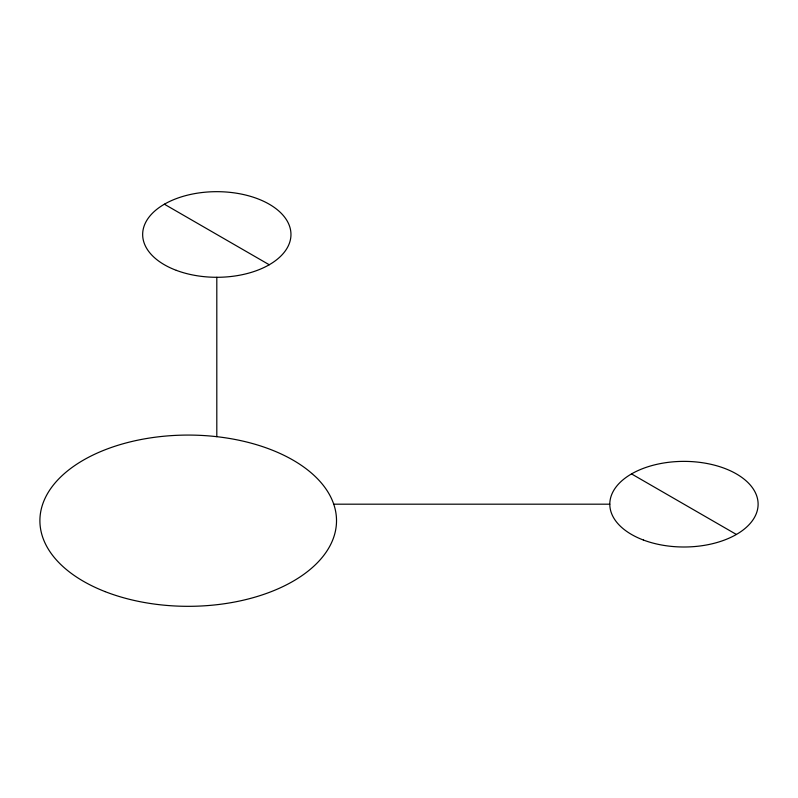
<?xml version="1.0" encoding="UTF-8"?>
<svg xmlns="http://www.w3.org/2000/svg" width="798" height="798" viewBox="0 0 798 798"><rect width="100%" height="100%" fill="white"/><g stroke="black" fill="none" stroke-linecap="round" stroke-linejoin="round"><path stroke-width="1.2" d="M333.734 504.186L609.812 504.186M164.378 204.208L269.245 264.756M631.527 473.912L736.394 534.461M216.807 277.295L216.807 436.676M643.417 540.037A74.154 42.813 0 0 0 758 506.531A74.154 42.813 0 0 0 650.46 465.992A74.154 42.813 0 0 0 643.417 540.037M176.278 270.332A74.154 42.813 0 0 0 290.851 236.826A74.154 42.813 0 0 0 183.311 196.288A74.154 42.813 0 0 0 176.278 270.332M105.077 591.607A148.308 85.625 0 0 0 336.138 526.81A148.308 85.625 0 0 0 123.411 443.678A148.308 85.625 0 0 0 105.077 591.607"/></g></svg>
